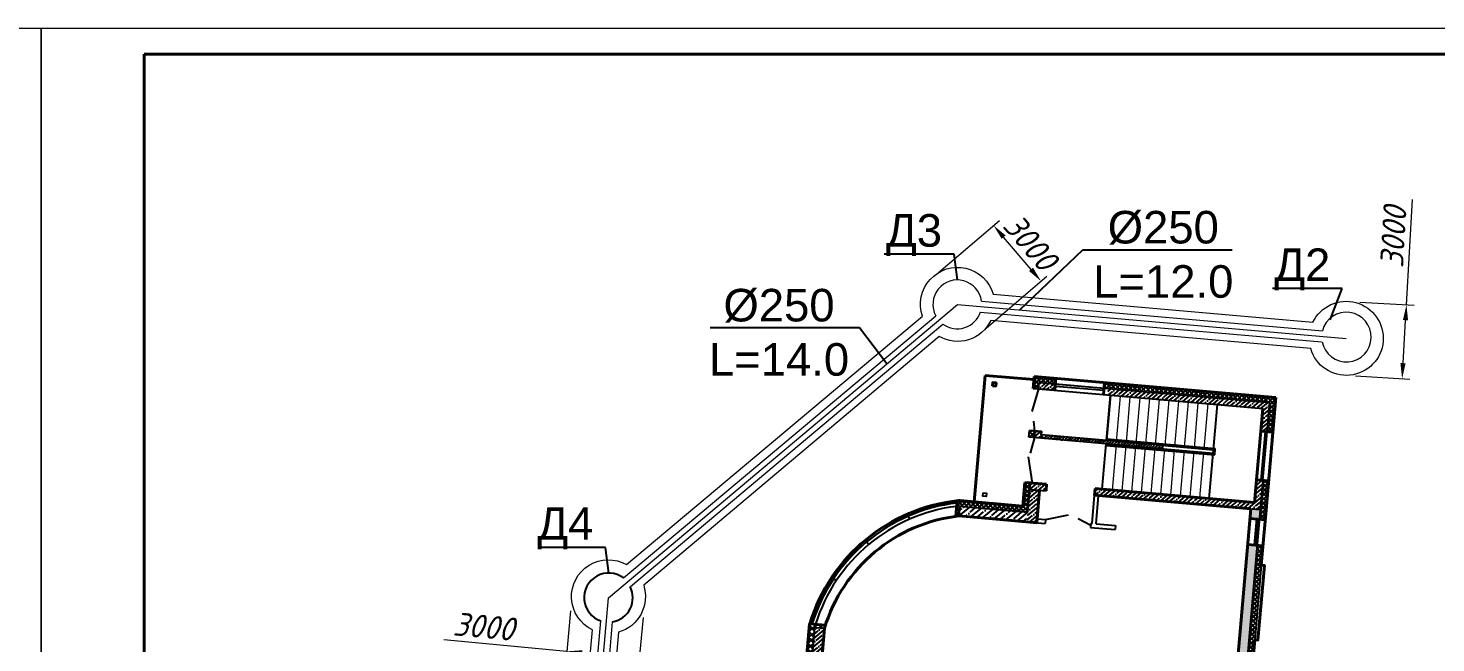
# Model space of a CAD drawing. Header units: millimetres. Extents: x 1064 to 180712, y 574 to 40185.
# Drawn here: x 84897 to 103079, y 32254 to 40185 of the extents above; entities that cross this region are included whole.
import ezdxf
from ezdxf import colors
from ezdxf.entities.mleader import LeaderData, LeaderLine
from ezdxf.math import Vec2, Vec3

# ---------------------------------------------------------------- set-up
doc = ezdxf.new("R2010")
doc.units = ezdxf.units.MM
doc.linetypes.add('2-Columns and grid$0$084_(М5) Неукрепленный откос', pattern=[0])
for name, color, linetype, lineweight in [('00-рамка', 7, 'Continuous', 40), ('01 - здание', 1, 'Continuous', 40), ('01-Контур', 1, 'Continuous', 25), ('19-дренаж', 6, 'Continuous', 40), ('Размеры КР', 23, 'Continuous', 13)]:
    doc.layers.add(name, color=color, linetype=linetype, lineweight=lineweight)
doc.styles.add('2_0-Ариел', font='arial.ttf', dxfattribs={"height": 2})
doc.styles.add('ГОСТ', font='GOST Common Italic.ttf', dxfattribs={"height": 300})
doc.dimstyles.new('М 50', dxfattribs={"dimscale": 0, "dimtxt": 300, "dimasz": 200, "dimexe": 100, "dimexo": 150, "dimgap": 70, "dimtad": 1, "dimdec": 0, "dimlfac": 0.5, "dimdsep": 46, "dimtxsty": 'ГОСТ', "dimcen": 100, "dimdle": 150, "dimclrd": 256, "dimclre": 256, "dimclrt": 256, "dimazin": 3, "dimtfac": 1, "dimtdec": 0, "dimtmove": 1, "dimatfit": 3, "dimfxl": 100, "dimtolj": 1, "dimlwd": -1, "dimlwe": -1, "dimarcsym": 0})
pattern_1 = [(45, (1452.38544, -901.835), (-0.067351921, 0.067351921), []), (135, (1452.38544, -901.835), (-0.067351921, -0.067351921), [])]
pattern_2 = [(45, (1411.03127, -1534.55234), (-0.134703842, 0.134703842), []), (45, (1411.16598, -1534.55234), (-0.134703842, 0.134703842), [0.238125, -0.047625, 0, -0.047625])]
pattern_3 = [(45, (1452.38544, -901.835), (-0.089802561, 0.089802561), []), (135, (1452.38544, -901.835), (-0.089802561, -0.089802561), [])]

# ---------------------------------------------------------------- blocks, each defined once
blk = doc.blocks.new('Прокуратура_v1')
at = {"layer": '01 - здание', "lineweight": -2, "ltscale": 100}
h = blk.add_hatch(dxfattribs=at)
h.set_pattern_fill('ANSI37', color=256, scale=0.03)
h.set_pattern_definition(pattern_1)
edge = h.paths.add_edge_path()
edge.add_line((-7.31, -0.19), (-6.81, -0.19))
edge.add_line((-6.81, -0.19), (-6.81, -0.02))
edge.add_line((-6.81, -0.02), (-7.449, -0.02))
edge.add_arc((-7.486, -0.015), 0.0375, 279.5173, 352.8701, ccw=False)
edge.add_line((-7.48, -0.052), (-7.48, -0.39))
edge.add_line((-7.48, -0.39), (-7.31, -0.39))
edge.add_line((-7.31, -0.39), (-7.31, -0.19))
h.paths.add_polyline_path([(-7.31, -1.69), (-7.48, -1.69), (-7.48, -1.89), (-7.31, -1.89)])
edge = h.paths.add_edge_path()
edge.add_arc((-0.022, -0.021), 0.0375, 178.8259, 272.3048, ccw=False)
edge.add_line((-0.059, -0.02), (-5.31, -0.02))
edge.add_line((-5.31, -0.02), (-5.31, -0.19))
edge.add_line((-5.31, -0.19), (-0.19, -0.19))
edge.add_line((-0.19, -0.19), (-0.19, -0.39))
edge.add_line((-0.19, -0.39), (-0.02, -0.39))
edge.add_line((-0.02, -0.39), (-0.02, -0.058))
h.paths.add_polyline_path([(-0.02, -0.39), (-0.19, -0.39), (-0.19, -1.09), (-0.02, -1.09)])
h.paths.add_polyline_path([(-0.02, -2.59), (-0.19, -2.59), (-0.19, -3.49), (-0.02, -3.49)])
h.paths.add_polyline_path([(-0.02, -3.49), (-0.19, -3.49), (-0.19, -3.79), (-0.02, -3.79)])
h = blk.add_hatch(dxfattribs=at)
h.set_pattern_fill('ANSI35', color=256, scale=0.03)
h.set_pattern_definition(pattern_2)
h.paths.add_polyline_path([(-7.11, -0.19), (-7.31, -0.19), (-7.31, -0.39), (-7.11, -0.39)])
h.paths.add_polyline_path([(-5.237, -0.39), (-0.71, -0.39), (-0.71, -0.19), (-5.132, -0.19)])
h.paths.add_polyline_path([(-0.71, -0.39), (-0.39, -0.39), (-0.19, -0.39), (-0.19, -0.19), (-0.71, -0.19)])
h.paths.add_polyline_path([(-0.19, -0.39), (-0.39, -0.39), (-0.39, -1.09), (-0.19, -1.09)])
h.paths.add_polyline_path([(-0.39, -2.59), (-0.39, -3.29), (-0.71, -3.29), (-0.71, -3.49), (-0.49, -3.49), (-0.19, -3.49), (-0.19, -2.59)])
h.paths.add_polyline_path([(-0.71, -3.49), (-0.71, -3.29), (-5.31, -3.29), (-5.31, -3.49)])
h.paths.add_polyline_path([(-7.11, -1.89), (-7.11, -1.69), (-7.31, -1.69), (-7.31, -1.89)])
h = blk.add_hatch(dxfattribs=at)
h.set_pattern_fill('ANSI35', color=256, scale=0.03)
h.set_pattern_definition([(45, (1452.38544, -901.835), (-0.134703842, 0.134703842), []), (45, (1452.52014, -901.835), (-0.134703842, 0.134703842), [0.238125, -0.047625, 0, -0.047625])])
h.paths.add_polyline_path([(-7.11, -0.19), (-7.11, -0.39), (-6.81, -0.39), (-6.81, -0.19)])
h = blk.add_hatch(dxfattribs=at)
h.set_pattern_fill('ANSI36', color=256, scale=0.02)
h.set_pattern_definition([(45, (908.73407, -1437.101285), (0.0336759605, 0.1234785217), [0.15875, -0.03175, 0, -0.03175])])
h.paths.add_polyline_path([(-6.99, -1.81), (-7.09, -1.82), (-7.09, -1.9), (-6.99, -1.89)])
h.paths.add_polyline_path([(-3.333, -1.79), (-6.99, -1.79), (-6.99, -1.89), (-3.299, -1.89)])
h = blk.add_hatch(dxfattribs=at)
h.set_pattern_fill('ANSI37', color=256, scale=0.03)
h.set_pattern_definition(pattern_1)
h.paths.add_polyline_path([(-7.31, -3.49), (-7.48, -3.49), (-7.48, -4.02), (-8.98, -4.02), (-9.41, -4.02), (-9.41, -4.19), (-7.31, -4.19)])
h.paths.add_polyline_path([(-7.31, -3.29), (-7.48, -3.29), (-7.48, -3.49), (-7.31, -3.49)])
h = blk.add_hatch(dxfattribs=at)
h.set_pattern_fill('ANSI35', color=256, scale=0.03)
h.set_pattern_definition(pattern_2)
h.paths.add_polyline_path([(-7.11, -3.29), (-7.31, -3.29), (-7.31, -3.49), (-7.11, -3.49)])
h.paths.add_polyline_path([(-7.11, -3.49), (-6.81, -3.49), (-6.81, -3.29), (-7.11, -3.29)])
h = blk.add_hatch(dxfattribs=at)
h.set_pattern_fill('ANSI35', color=256, scale=0.03)
h.set_pattern_definition(pattern_2)
h.paths.add_polyline_path([(-7.11, -3.49), (-7.31, -3.49), (-7.31, -4.49), (-7.11, -4.49)])
h.paths.add_polyline_path([(-7.01, -3.49), (-7.11, -3.49), (-7.11, -4.49), (-7.01, -4.49)])
h = blk.add_hatch(dxfattribs=at)
h.set_pattern_fill('ANSI35', color=256, scale=0.03)
h.set_pattern_definition(pattern_2)
h.paths.add_polyline_path([(-0.19, -3.49), (-0.49, -3.49), (-0.49, -3.79), (-0.19, -3.79)])
h.paths.add_polyline_path([(-0.19, -4.59), (-0.49, -4.59), (-0.49, -9.49), (-0.19, -9.49)])
h.paths.add_polyline_path([(-0.19, -9.49), (-0.49, -9.49), (-0.49, -9.84), (-0.19, -9.84)])
h.paths.add_polyline_path([(-0.19, -12.34), (-0.49, -12.34), (-0.49, -12.64), (-0.19, -12.64)])
h.paths.add_polyline_path([(-0.19, -15.14), (-0.49, -15.14), (-0.49, -15.49), (-0.19, -15.49)])
h.paths.add_polyline_path([(-0.19, -15.49), (-0.49, -15.49), (-0.49, -15.84), (-0.19, -15.84)])
h.paths.add_polyline_path([(-0.19, -18.34), (-0.49, -18.34), (-0.49, -18.64), (-0.19, -18.64)])
h.paths.add_polyline_path([(-0.19, -21.14), (-0.49, -21.14), (-0.49, -21.49), (-0.19, -21.49)])
h.paths.add_polyline_path([(-0.19, -21.49), (-0.49, -21.49), (-0.49, -21.84), (-0.19, -21.84)])
h.paths.add_polyline_path([(-0.19, -24.34), (-0.49, -24.34), (-0.49, -24.64), (-0.19, -24.64)])
h.paths.add_polyline_path([(-0.19, -27.14), (-0.49, -27.14), (-0.49, -27.49), (-0.19, -27.49)])
h.paths.add_polyline_path([(-0.19, -27.49), (-0.49, -27.49), (-0.49, -27.84), (-0.19, -27.84)])
h.paths.add_polyline_path([(-0.19, -30.34), (-0.49, -30.34), (-0.49, -30.64), (-0.19, -30.64)])
h.paths.add_polyline_path([(-0.19, -33.14), (-0.49, -33.14), (-0.49, -33.49), (-0.19, -33.49)])
h.paths.add_polyline_path([(-0.19, -33.49), (-0.49, -33.49), (-0.49, -33.84), (-0.19, -33.84)])
h.paths.add_polyline_path([(-0.19, -36.34), (-0.49, -36.34), (-0.49, -36.64), (-0.19, -36.64)])
h.paths.add_polyline_path([(-0.19, -39.14), (-0.49, -39.14), (-0.49, -39.49), (-0.19, -39.49)])
h.paths.add_polyline_path([(-0.19, -39.49), (-0.49, -39.49), (-0.49, -39.69), (-0.19, -39.69)])
h = blk.add_hatch(dxfattribs=at)
h.set_pattern_fill('ANSI37', color=256, scale=0.03)
h.set_pattern_definition(pattern_1)
h.paths.add_polyline_path([(-9.41, -4.19), (-9.41, -4.02), (-9.457, -4.02, 0.002499), (-9.51, -4.031), (-9.51, -4.511, -0.005218), (-9.41, -4.49)])
h = blk.add_hatch(dxfattribs=at)
h.set_pattern_fill('ANSI35', color=256, scale=0.04)
h.set_pattern_definition([(45, (1452.38544, -901.835), (-0.179605122, 0.179605122), []), (45, (1452.56504, -901.835), (-0.179605122, 0.179605122), [0.3175, -0.0635, 0, -0.0635])])
h.paths.add_polyline_path([(-7.31, -4.191), (-9.41, -4.19), (-9.41, -4.49), (-7.31, -4.49)])
h = blk.add_hatch(dxfattribs=at)
h.set_pattern_fill('ANSI37', color=256, scale=0.03)
h.set_pattern_definition(pattern_1)
h.paths.add_polyline_path([(-0.02, -5.19), (-0.02, -4.59), (-0.19, -4.59), (-0.19, -9.49), (-0.02, -9.49), (-0.02, -9.129, -0.411161), (-0.057, -9.091, -0.411161), (-0.02, -9.054), (-0.02, -7.49)])
h.paths.add_polyline_path([(-0.02, -9.49), (-0.19, -9.49), (-0.19, -9.84), (-0.09, -9.84), (-0.09, -9.69), (-0.02, -9.69)])
h = blk.add_hatch(dxfattribs=at)
h.set_pattern_fill('ANSI37', color=256, scale=0.04)
h.set_pattern_definition(pattern_3)
h.paths.add_polyline_path([(-13.53, -9.49), (-13.7, -9.49), (-13.7, -9.49), (-13.7, -10.09), (-13.53, -10.09)])
h.paths.add_polyline_path([(-13.53, -8.19), (-13.7, -8.19), (-13.7, -9.49), (-13.53, -9.49)])
h = blk.add_hatch(dxfattribs=at)
h.set_pattern_fill('ANSI37', color=256, scale=0.04)
h.set_pattern_definition(pattern_3)
h.paths.add_polyline_path([(-13.23, -8.19), (-13.53, -8.19), (-13.53, -8.29), (-13.23, -8.29)])
h = blk.add_hatch(dxfattribs=at)
h.set_pattern_fill('ANSI35', color=256, scale=0.03)
h.set_pattern_definition(pattern_2)
h.paths.add_polyline_path([(-13.23, -17.89), (-13.53, -17.89), (-13.53, -19.09), (-13.23, -19.09)])
h.paths.add_polyline_path([(-13.53, -16.09), (-13.23, -16.09), (-13.23, -15.49), (-13.53, -15.49)])
h.paths.add_polyline_path([(-13.23, -15.49), (-13.23, -14.09), (-13.53, -14.09), (-13.53, -15.49)])
h.paths.add_polyline_path([(-13.23, -11.89), (-13.53, -11.89), (-13.53, -13.09), (-13.23, -13.09)])
h.paths.add_polyline_path([(-13.53, -10.09), (-13.23, -10.09), (-13.23, -9.49), (-13.53, -9.49)])
edge = h.paths.add_edge_path()
edge.add_line((-13.53, -9.49), (-13.23, -9.49))
edge.add_line((-13.23, -9.49), (-13.23, -9.29))
edge.add_arc((-27.855, -8.79), 14.634, 358.042, 361.958)
edge.add_line((-13.23, -8.29), (-13.53, -8.29))
edge.add_arc((47.787, -8.89), 61.32, 179.43937, 180.56063)
at = {"layer": '01 - здание', "ltscale": 100}
for p, q in [((-8.98, -0.12), (-8.98, -4.02)), ((-7.48, -0.12), (-8.98, -0.12)), ((-7.48, -0.02), (-0.02, -0.02)), ((-7.48, -0.39), (-7.48, -0.02)), ((-6.81, -0.39), (-6.81, -0.02)), ((-5.31, -0.39), (-5.31, -0.02)), ((-0.39, -3.29), (-0.39, -0.39)), ((-0.39, -3.29), (-0.39, -0.39)), ((-0.39, -3.29), (-0.39, -0.39)), ((-0.39, -3.29), (-0.39, -0.39)), ((-0.39, -3.29), (-0.39, -0.39)), ((-0.39, -3.29), (-0.39, -0.39)), ((-0.39, -3.29), (-0.39, -0.39)), ((-0.39, -3.29), (-0.39, -0.39)), ((-0.02, -0.02), (-0.02, -3.49)), ((-0.02, -1.09), (-0.39, -1.09)), ((-0.02, -2.59), (-0.39, -2.59)), ((-7.48, -4.02), (-7.48, -3.29)), ((-7.31, -3.29), (-7.48, -3.29)), ((-7.345, -3.29), (-6.81, -3.29)), ((-6.81, -3.29), (-6.81, -3.49)), ((-5.31, -3.29), (-0.39, -3.29)), ((-5.31, -3.29), (-5.31, -3.49)), ((-7.01, -4.49), (-7.01, -3.49)), ((-0.49, -3.49), (-5.31, -3.49)), ((-0.49, -9.84), (-0.49, -3.49)), ((-0.49, -3.79), (-0.02, -3.79)), ((-0.02, -3.49), (-0.02, -5.19)), ((-9.51, -4.031), (-9.51, -4.511)), ((-9.41, -4.02), (-9.457, -4.02)), ((-9.41, -4.02), (-7.48, -4.02)), ((-7.11, -4.49), (-9.41, -4.49)), ((-7.01, -4.49), (-8.43, -4.49)), ((-0.49, -4.59), (-0.02, -4.59)), ((0.08, -5.19), (-0.02, -5.19)), ((0.08, -5.19), (0.08, -7.49)), ((-0.02, -7.49), (-0.02, -9.69)), ((-13.7, -9.49), (-13.7, -8.19)), ((-13.23, -8.19), (-13.7, -8.19)), ((-13.208, -8.19), (-13.7, -8.19)), ((-13.23, -9.49), (-13.23, -8.29))]:
    blk.add_line(p, q, dxfattribs=at)
at = {"layer": '01 - здание', "lineweight": -2, "ltscale": 100}
for p, q in [((-7.48, -0.39), (-7.31, -0.39)), ((-7.31, -0.39), (-7.453, -1.102)), ((-7.31, -0.19), (-0.19, -0.19)), ((-7.31, -0.39), (-7.31, -0.19)), ((-7.31, -0.39), (-0.39, -0.39)), ((-6.81, -0.19), (-5.31, -0.19)), ((-6.801, -0.259), (-5.31, -0.259)), ((-5.09, -1.79), (-5.09, -0.39)), ((-5.09, -0.39), (-5.09, -1.79)), ((-1.79, -3.29), (-1.79, -0.39)), ((-0.19, -1.09), (-0.19, -0.19)), ((-0.19, -1.09), (-0.19, -0.19)), ((-0.19, -1.09), (-0.19, -0.19)), ((-0.19, -1.09), (-0.19, -0.19)), ((-0.19, -1.09), (-0.19, -0.19)), ((-0.256, -1.09), (-0.256, -2.59)), ((-0.205, -1.09), (-0.205, -2.59)), ((-7.48, -1.89), (-7.48, -1.69)), ((-7.11, -1.69), (-7.48, -1.69)), ((-7.31, -1.69), (-7.366, -1.393)), ((-7.31, -1.89), (-7.31, -1.69)), ((-7.11, -1.79), (-7.11, -1.69)), ((-7.11, -1.69), (-7.11, -1.89)), ((-7.11, -1.89), (-7.48, -1.89)), ((-7.31, -1.89), (-7.395, -2.378)), ((-3.299, -1.79), (-7.11, -1.79)), ((-5.09, -1.89), (-7.11, -1.89)), ((-5.09, -1.74), (-1.74, -1.74)), ((-5.09, -1.89), (-1.79, -1.89)), ((-5.09, -3.29), (-5.09, -1.89)), ((-5.09, -1.94), (-1.74, -1.94)), ((-3.29, -1.79), (-1.79, -1.79)), ((-1.74, -1.94), (-1.74, -1.74)), ((-7.245, -3.29), (-7.441, -2.496)), ((-0.19, -3.49), (-0.19, -2.59)), ((-0.19, -3.49), (-0.19, -2.59)), ((-0.19, -3.49), (-0.19, -2.59)), ((-0.19, -3.49), (-0.19, -2.59)), ((-0.19, -3.49), (-0.19, -2.59)), ((-0.19, -3.49), (-0.19, -2.59)), ((-7.31, -4.191), (-7.31, -3.29)), ((-7.31, -3.49), (-6.81, -3.49)), ((-5.31, -4.37), (-5.31, -3.49)), ((-5.31, -4.37), (-5.31, -3.49)), ((-5.19, -4.37), (-5.19, -3.49)), ((-5.19, -4.37), (-5.19, -3.49)), ((-0.49, -3.49), (-0.19, -3.49)), ((-0.49, -3.49), (-0.19, -3.49)), ((-0.49, -3.49), (-0.19, -3.49)), ((-0.49, -3.49), (-0.19, -3.49)), ((-0.49, -3.49), (-0.19, -3.49)), ((-0.49, -3.49), (-0.19, -3.49)), ((-0.29, -3.79), (-0.29, -4.59)), ((-0.24, -3.79), (-0.24, -4.59)), ((-0.19, -9.84), (-0.19, -3.49)), ((-9.41, -4.19), (-9.41, -4.49)), ((-9.41, -4.19), (-7.31, -4.19)), ((-9.31, -4.19), (-7.31, -4.191)), ((-9, -4.059), (-9, -4.061)), ((-7.48, -4.02), (-8.98, -4.02)), ((-7.48, -4.02), (-8.43, -4.02)), ((-7.31, -4.19), (-8.43, -4.19)), ((-6.75, -4.37), (-6.058, -4.165)), ((-5.35, -4.43), (-5.746, -4.262)), ((-10.907, -4.718), (-10.955, -4.63)), ((-7.21, -4.49), (-6.75, -4.49)), ((-7.01, -4.37), (-6.75, -4.37)), ((-6.75, -4.37), (-6.75, -4.49)), ((-5.35, -4.37), (-5.31, -4.37)), ((-5.35, -4.37), (-5.35, -4.49)), ((-5.35, -4.49), (-4.59, -4.49)), ((-5.19, -4.37), (-4.59, -4.37)), ((-4.59, -4.37), (-4.59, -4.49)), ((-0.02, -5.19), (-0.02, -7.49)), ((-12.101, -5.606), (-12.172, -5.535)), ((-12.995, -6.796), (-13.083, -6.748)), ((0.08, -7.49), (-0.02, -7.49)), ((-13.53, -8.29), (-13.23, -8.29)), ((-13.53, -9.49), (-13.53, -8.29))]:
    blk.add_line(p, q, dxfattribs=at)
at = {"layer": '01 - здание', "lineweight": 15, "ltscale": 100}
for p, q in [((-4.79, -0.39), (-4.79, -1.79)), ((-4.49, -0.39), (-4.49, -1.79)), ((-4.19, -0.39), (-4.19, -1.79)), ((-3.89, -0.39), (-3.89, -1.79)), ((-3.59, -0.39), (-3.59, -1.79)), ((-3.29, -0.39), (-3.29, -1.79)), ((-2.99, -0.39), (-2.99, -1.79)), ((-2.69, -0.39), (-2.69, -1.79)), ((-2.39, -0.39), (-2.39, -1.79)), ((-2.09, -0.39), (-2.09, -1.79)), ((-4.79, -1.89), (-4.79, -3.29)), ((-4.49, -1.89), (-4.49, -3.29)), ((-4.19, -1.89), (-4.19, -3.29)), ((-3.89, -1.89), (-3.89, -3.29)), ((-3.59, -1.89), (-3.59, -3.29)), ((-3.29, -1.89), (-3.29, -3.29)), ((-2.99, -1.89), (-2.99, -3.29)), ((-2.69, -1.89), (-2.69, -3.29)), ((-2.39, -1.89), (-2.39, -3.29)), ((-2.09, -1.89), (-2.09, -3.29))]:
    blk.add_line(p, q, dxfattribs=at)
at = {"layer": '01 - здание', "ltscale": 100}
blk.add_lwpolyline([(-8.73, -0.42), (-8.63, -0.42), (-8.63, -0.32), (-8.73, -0.32)], close=True, dxfattribs=at)
at = {"layer": '01 - здание', "lineweight": -2, "ltscale": 100}
for points in [[(-7.11, -1.89), (-7.31, -1.89), (-7.31, -1.69), (-7.11, -1.69)], [(-8.73, -3.72), (-8.63, -3.72), (-8.63, -3.82), (-8.73, -3.82)]]:
    blk.add_lwpolyline(points, close=True, dxfattribs=at)
at = {"layer": '01 - здание', "ltscale": 100}
blk.add_lwpolyline([(-0.02, -5.19), (0.08, -5.19), (0.08, -7.49), (-0.02, -7.49)], dxfattribs=at)
for radius, start, end in [(5.37, 100.9919, 168.1627), (4.9, 101.4958, 168.2056)]:
    blk.add_arc((-8.433, -9.292), radius, start, end, dxfattribs=at)
at = {"layer": '01 - здание', "lineweight": -2, "ltscale": 100}
for radius, start, end in [(5.3, 101.7196, 168.0041), (5.2, 101.9483, 167.7698)]:
    blk.add_arc((-8.433, -9.292), radius, start, end, dxfattribs=at)
blk = doc.blocks.new('_None')
blk = doc.blocks.new('*D101')
at = {"layer": 'Defpoints', "color": 0, "transparency": 16777216}
for p in [(91917, 32816), (92854, 32728), (91854, 32143)]:
    blk.add_point(p, dxfattribs=at)
at = {"layer": 'Размеры КР', "transparency": 16777216}
for p, q in [((91903, 32666), (91845, 32044)), ((92840, 32579), (92782, 31956)), ((91854, 32143), (90265, 32292)), ((92592, 32074), (92053, 32125))]:
    blk.add_line(p, q, dxfattribs=at)
for points in [[(92056, 32158), (92050, 32092), (91854, 32143)], [(92595, 32108), (92589, 32041), (92791, 32056)]]:
    blk.add_solid(points, dxfattribs=at)
at = {"layer": 'Размеры КР', "lineweight": 13, "transparency": 16777216, "insert": (90781, 32464), "char_height": 300, "attachment_point": 5, "rotation": 354.6667, "style": 'ГОСТ'}
blk.add_mtext('\\A1;3000', dxfattribs=at)
blk = doc.blocks.new('*D104')
at = {"layer": 'Defpoints', "color": 0, "transparency": 16777216}
for p in [(97366, 37640), (96541, 36936), (97155, 36217)]:
    blk.add_point(p, dxfattribs=at)
at = {"layer": 'Размеры КР', "transparency": 16777216}
for p, q in [((96656, 37034), (97442, 37705)), ((97851, 37072), (97496, 37488)), ((97270, 36314), (98056, 36985))]:
    blk.add_line(p, q, dxfattribs=at)
for points in [[(97522, 37510), (97471, 37466), (97366, 37640)], [(97876, 37094), (97825, 37051), (97980, 36920)]]:
    blk.add_solid(points, dxfattribs=at)
at = {"layer": 'Размеры КР', "lineweight": 13, "transparency": 16777216, "insert": (97841, 37423), "char_height": 300, "attachment_point": 5, "rotation": 310.4634, "style": 'ГОСТ'}
blk.add_mtext('\\A1;3000', dxfattribs=at)
blk = doc.blocks.new('*D105')
at = {"layer": 'Defpoints', "color": 0, "transparency": 16777216}
for p in [(101949, 36660), (102699, 36616), (101894, 35706)]:
    blk.add_point(p, dxfattribs=at)
at = {"layer": 'Размеры КР', "transparency": 16777216}
for p, q in [((102699, 36616), (102778, 37973)), ((102099, 36651), (102799, 36611)), ((102655, 35862), (102687, 36417)), ((102043, 35697), (102743, 35656))]:
    blk.add_line(p, q, dxfattribs=at)
for points in [[(102654, 36419), (102720, 36415), (102699, 36616)], [(102621, 35864), (102688, 35860), (102643, 35662)]]:
    blk.add_solid(points, dxfattribs=at)
at = {"layer": 'Размеры КР', "lineweight": 13, "transparency": 16777216, "insert": (102529, 37489), "char_height": 300, "attachment_point": 5, "rotation": 86.6564, "style": 'ГОСТ'}
blk.add_mtext('\\A1;3000', dxfattribs=at)

msp = doc.modelspace()

# ---------------------------------------------------------------- linework, layer by layer
at = {"layer": '00-рамка', "lineweight": 15}
for points in [[(57064.1, 40184.6), (85064.1, 40184.6), (85064.1, 584.6), (57064.1, 584.6)], [(85064.1, 40184.6), (113064.1, 40184.6), (113064.1, 584.6), (85064.1, 584.6)]]:
    msp.add_lwpolyline(points, close=True, dxfattribs=at)
at = {"layer": '00-рамка', "lineweight": 40}
msp.add_lwpolyline([(86397.4, 39851.3), (112730.8, 39851.3), (112730.8, 918), (86397.4, 918)], close=True, dxfattribs=at)
at = {"layer": '19-дренаж', "color": 0, "lineweight": -2, "ltscale": 0.8}
for centre, radius, start, end in [((92395.5, 32837), 317.5, 52.93756, 251.43154), ((92391.8, 32835.6), 315, 279.69707, 27.01588)]:
    msp.add_arc(centre, radius, start, end, dxfattribs=at)
at = {"layer": 'Размеры КР', "color": 0, "linetype": '2-Columns and grid$0$084_(М5) Неукрепленный откос', "lineweight": 13, "ltscale": 100}
for p, q in [((97360.7, 36750.6), (101490.5, 36389.6)), ((92627.5, 33262.5), (96448.2, 36466.7)), ((101462.4, 36050), (97330.8, 36412.7)), ((96665.1, 36205), (92847.5, 32995.8)), ((90500.6, 13106.6), (92185.2, 32421.2)), ((92523.6, 32391.7), (90839, 13077.1))]:
    msp.add_line(p, q, dxfattribs=at)
at = {"layer": 'Размеры КР', "color": 0, "lineweight": 13, "ltscale": 100}
for p, q in [((92391.8, 32835.6), (96900.7, 36620.9)), ((96900.7, 36620.9), (101920.9, 36180.8)), ((97209.9, 36663.8), (101613.3, 36278.9)), ((92586.8, 33090.3), (96619.1, 36474)), ((92678.1, 32981.5), (96709.6, 36367.4)), ((97199.4, 36521.7), (101600.9, 36137.5)), ((90631.1, 12647.8), (92391.8, 32835.6)), ((90587, 12959.7), (92294.4, 32536)), ((90737.1, 12944.5), (92444.9, 32525.1))]:
    msp.add_line(p, q, dxfattribs=at)
at = {"layer": 'Размеры КР', "color": 0, "linetype": '2-Columns and grid$0$084_(М5) Неукрепленный откос', "lineweight": 13, "ltscale": 100}
for points in [[(96448.2, 36466.7, -1.0273232), (97360.7, 36750.6, -1.0894986)], [(101490.5, 36389.6, -5.4269673), (101462.4, 36050)], [(97330.8, 36412.7, -0.4331579), (96665.1, 36205)], [(92185.2, 32421.2, -1.0369741), (92627.5, 33262.5, -1.0894986)], [(92847.5, 32995.8, -0.4237251), (92523.6, 32391.7)]]:
    msp.add_lwpolyline(points, format="xyb", dxfattribs=at)
at = {"layer": 'Размеры КР', "color": 0, "lineweight": 13, "ltscale": 100}
for centre, radius, start, end in [((96897.9, 36620.4), 315, 7.92267, 207.69665), ((96898.2, 36620.3), 315.1, 233.34509, 342.38816), ((101923.4, 36198.7), 320.3, 190.82873, 165.49395)]:
    msp.add_arc(centre, radius, start, end, dxfattribs=at)

# ---------------------------------------------------------------- block references
at = {"layer": '01-Контур', "xscale": 419.9999999999841, "yscale": 419.9999999999841, "zscale": 419.9999999999841, "rotation": 355.0154292557599}
msp.add_blockref('Прокуратура_v1', (101020.8, 35426.8), dxfattribs=at)

# ---------------------------------------------------------------- dimensions: what is measured, and where the dimension line sits
at = {"layer": 'Размеры КР', "color": 250, "lineweight": 13}
for base, p1, p2, angle, picture, middle in [((97366.4, 37640.1), (97155.5, 36216.6), (96541.5, 36936.4), 130.46344, '*D104', (97673.4, 37280.1)), ((102698.8, 36616.4), (101893.6, 35705.9), (101949.4, 36660.2), 86.65637, '*D105', (102749.1, 37476.5)), ((91854, 32143.3), (92854.1, 32728), (91916.8, 32815.5), 174.66672, '*D101', (90760.7, 32245.4))]:
    dim = msp.add_linear_dim(base=base, p1=p1, p2=p2, angle=angle, text='3000', dimstyle='М 50', override={"dimscale": 1, "dimtmove": 0}, dxfattribs=at)
    dim.commit()
    dim.dimension.update_dxf_attribs({"geometry": picture, "text_midpoint": middle, "dimtype": 161})

# ---------------------------------------------------------------- leaders
at = {"layer": '19-дренаж', "lineweight": 30}
ml = msp.add_multileader_mtext('Standard', dxfattribs=at)
ml.set_content('%%C250\\PL=12.0', color=256, style='2_0-Ариел')
ml.set_leader_properties()
ml.set_arrow_properties(name='NONE')
ml.build(insert=Vec2(0, 0))
ml.multileader.update_dxf_attribs({"text_left_attachment_type": 6, "text_right_attachment_type": 6, "dogleg_length": 0.36, "arrow_head_size": 37.8})
ctx = ml.context
ctx.base_point, ctx.char_height, ctx.arrow_head_size, ctx.landing_gap_size, ctx.plane_origin = Vec3(98669.5, 37322.6), 420, 37.8, 18.9, Vec3(99089.9, 40539.8)
ctx.left_attachment, ctx.right_attachment, ctx.text_align_type = 6, 6, 1
notes = []
notes.append((ctx, [(1, (1, 1, 0), (98518.3, 37322.6), (1, 0), 151.2, [(0, [(97706, 36550.7)], 0, [])])]))
ctx.mtext.insert, ctx.mtext.alignment, ctx.mtext.flow_direction = Vec3(99558.3, 37826.6), 2, 5
ml = msp.add_multileader_mtext('Standard', dxfattribs=at)
ml.set_content('Д3', color=256, style='2_0-Ариел')
ml.set_leader_properties()
ml.set_arrow_properties(name='NONE')
ml.build(insert=Vec2(0, 0))
ml.multileader.update_dxf_attribs({"text_left_attachment_type": 6, "text_right_attachment_type": 6, "dogleg_length": 0.36, "arrow_head_size": 37.8})
ctx = ml.context
ctx.base_point, ctx.char_height, ctx.arrow_head_size, ctx.landing_gap_size, ctx.plane_origin = Vec3(95971.1, 37267.2), 420, 37.8, 18.9, Vec3(90397.1, 43455.9)
ctx.left_attachment, ctx.right_attachment, ctx.text_align_type = 6, 6, 1
notes.append((ctx, [(0, (1, 1, 0), (96857.2, 37267.2), (-1, 0), 151.2, [(0, [(96900.6, 36936)], 0, [])])]))
ctx.mtext.insert, ctx.mtext.alignment, ctx.mtext.flow_direction = Vec3(96338.6, 37785.2), 2, 5
ml = msp.add_multileader_mtext('Standard', dxfattribs=at)
ml.set_content('Д2', color=256, style='2_0-Ариел')
ml.set_leader_properties()
ml.set_arrow_properties(name='NONE')
ml.build(insert=Vec2(0, 0))
ml.multileader.update_dxf_attribs({"text_left_attachment_type": 6, "text_right_attachment_type": 6, "dogleg_length": 0.36, "arrow_head_size": 37.8})
ctx = ml.context
ctx.base_point, ctx.char_height, ctx.arrow_head_size, ctx.landing_gap_size, ctx.plane_origin = Vec3(100988.5, 36824.1), 420, 37.8, 18.9, Vec3(93833.5, 42838.7)
ctx.left_attachment, ctx.right_attachment, ctx.text_align_type = 6, 6, 1
notes.append((ctx, [(0, (1, 1, 0), (101870.3, 36824.1), (-1, 0), 151.2, [(0, [(101715.4, 36421.2)], 0, [])])]))
ctx.mtext.insert, ctx.mtext.alignment, ctx.mtext.flow_direction = Vec3(101353.8, 37342.1), 2, 5
ml = msp.add_multileader_mtext('Standard', dxfattribs=at)
ml.set_content('%%C250\\PL=14.0', color=256, style='2_0-Ариел')
ml.set_leader_properties()
ml.set_arrow_properties(name='NONE')
ml.build(insert=Vec2(0, 0))
ml.multileader.update_dxf_attribs({"text_left_attachment_type": 6, "text_right_attachment_type": 6, "dogleg_length": 0.36, "arrow_head_size": 37.8})
ctx = ml.context
ctx.base_point, ctx.char_height, ctx.arrow_head_size, ctx.landing_gap_size, ctx.plane_origin = Vec3(93706.7, 36316.7), 420, 37.8, 18.9, Vec3(94127.1, 39533.9)
ctx.left_attachment, ctx.right_attachment, ctx.text_align_type = 6, 6, 1
notes.append((ctx, [(0, (1, 1, 0), (95635.6, 36316.7), (-1, 0), 151.2, [(0, [(95987.7, 35854.5)], 0, [])])]))
ctx.mtext.insert, ctx.mtext.alignment, ctx.mtext.flow_direction = Vec3(94595.5, 36820.7), 2, 5
ml = msp.add_multileader_mtext('Standard', dxfattribs=at)
ml.set_content('Д4', color=256, style='2_0-Ариел')
ml.set_leader_properties()
ml.set_arrow_properties(name='NONE')
ml.build(insert=Vec2(0, 0))
ml.multileader.update_dxf_attribs({"text_left_attachment_type": 6, "text_right_attachment_type": 6, "dogleg_length": 0.36, "arrow_head_size": 37.8})
ctx = ml.context
ctx.base_point, ctx.char_height, ctx.arrow_head_size, ctx.landing_gap_size, ctx.plane_origin = Vec3(91469.1, 33485.6), 420, 37.8, 18.9, Vec3(85893.4, 39674.3)
ctx.left_attachment, ctx.right_attachment, ctx.text_align_type = 6, 6, 1
notes.append((ctx, [(0, (1, 1, 0), (92353.4, 33485.6), (-1, 0), 151.2, [(0, [(92396.8, 33154.4)], 0, [])])]))
ctx.mtext.insert, ctx.mtext.width, ctx.mtext.alignment, ctx.mtext.flow_direction = Vec3(91835.6, 34003.6), 697.04, 2, 5
for ctx, leaders in notes:
    for number, flags, end, landing, length, lines in leaders:
        leader = LeaderData()
        leader.index, (leader.has_last_leader_line, leader.has_dogleg_vector, leader.attachment_direction) = number, flags
        leader.last_leader_point, leader.dogleg_vector, leader.dogleg_length = Vec3(end), Vec3(landing), length
        for number, points, colour, breaks in lines:
            line = LeaderLine()
            line.index, line.vertices, line.color, line.breaks = number, Vec3.list(points), colors.encode_raw_color(colour), breaks
            leader.lines.append(line)
        ctx.leaders.append(leader)

doc.saveas('drawing.dxf')
